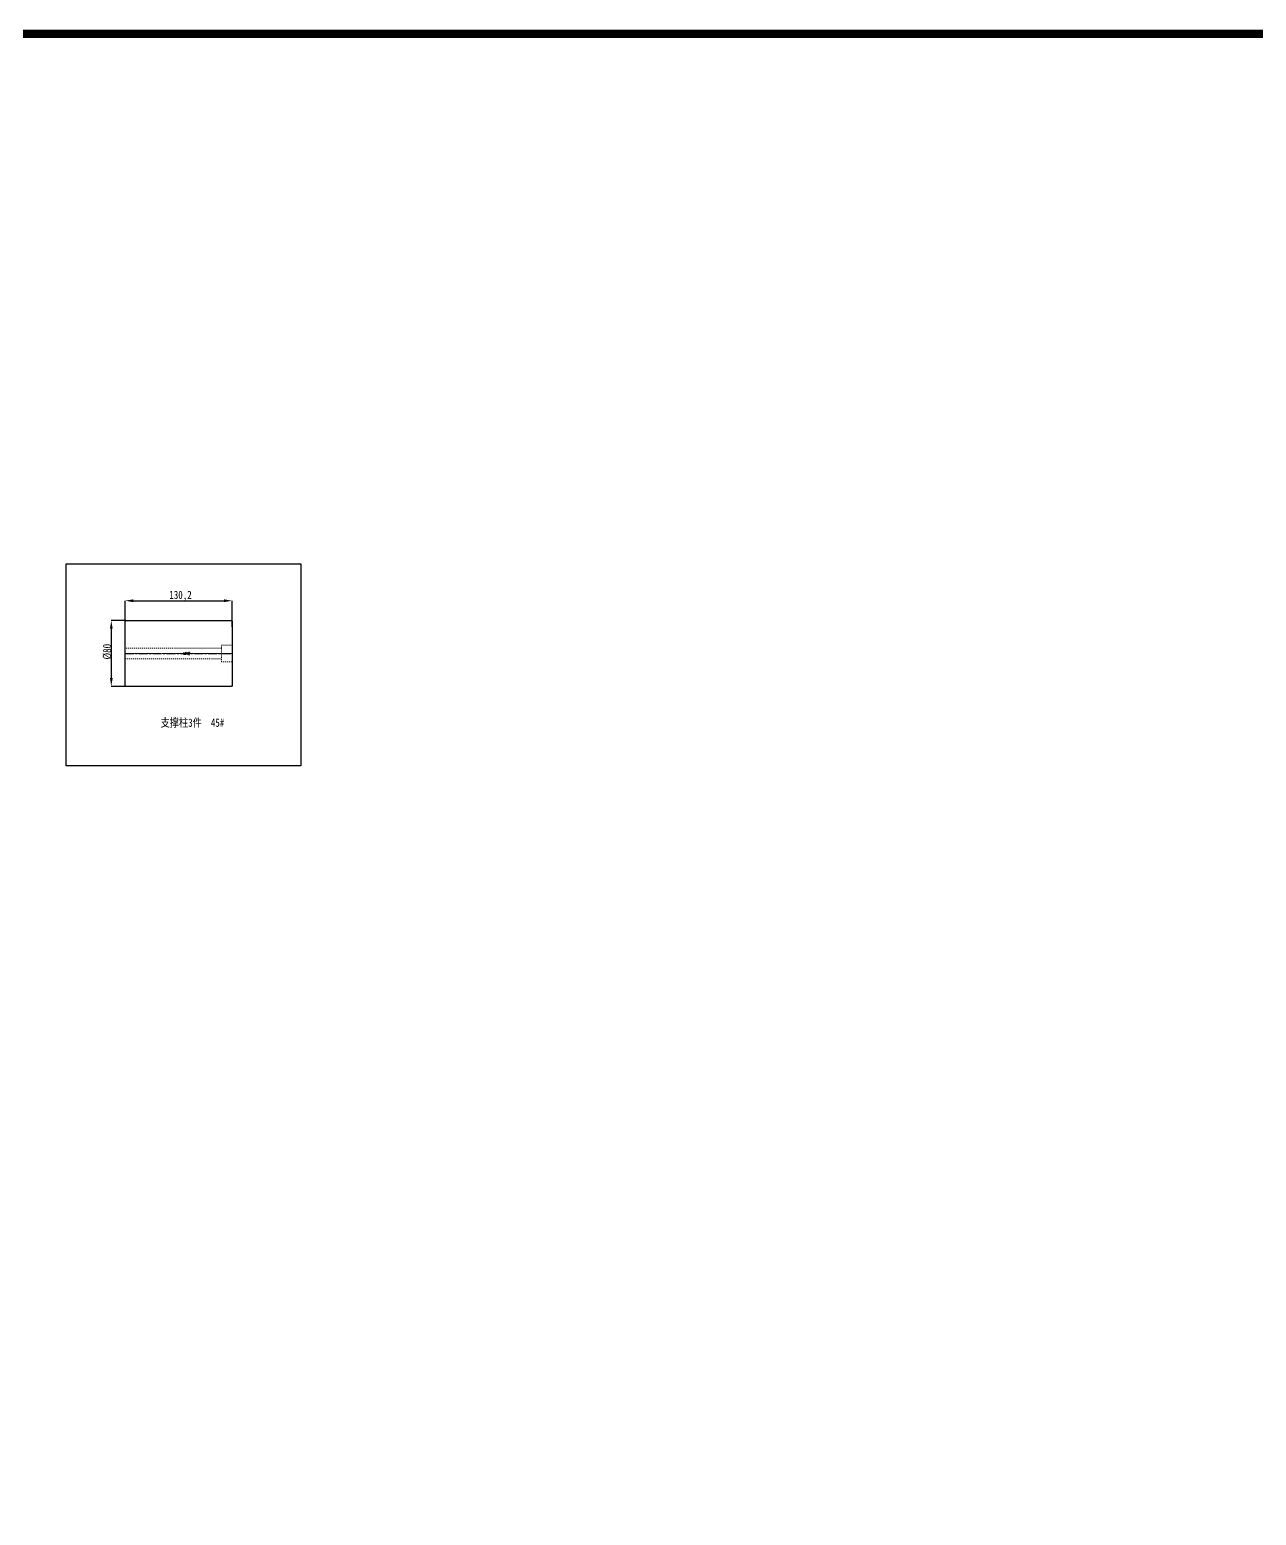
# Model space of a CAD drawing. Header units: millimetres. Extents: x 723 to 11228, y -2384 to 1578.
# Drawn here: x 2213 to 3703, y -226 to 1578 of the extents above; entities that cross this region are included whole.
import ezdxf
from ezdxf.enums import TextEntityAlignment as Align

# ---------------------------------------------------------------- set-up
doc = ezdxf.new("R2010")
doc.units = ezdxf.units.MM
doc.header["$LTSCALE"] = 16.335
doc.header["$PDMODE"] = 3
doc.header["$PDSIZE"] = 0.3125
doc.linetypes.add('CENTER', pattern=[0.6, 0.375, -0.075, 0.075, -0.075])
doc.linetypes.add('HIDDEN', pattern=[0.2, 0.1, -0.1])
doc.layers.get('0').update_dxf_attribs({"linetype": 'CONTINUOUS'})
doc.layers.get('Defpoints').update_dxf_attribs({"linetype": 'CONTINUOUS'})
doc.layers.add('screw', color=33, linetype='CONTINUOUS', lineweight=13)
doc.styles.get("Standard").update_dxf_attribs({"font": 'txt', "width": 0.8})
doc.styles.add('TXT', font='txt.shx', dxfattribs={"bigfont": 'gbcbig.shx'})
doc.dimstyles.new('副本 ISO-25-1', dxfattribs={"dimtxt": 10, "dimasz": 10, "dimexe": 0, "dimexo": 0, "dimgap": 0, "dimtad": 1, "dimtxsty": 'Standard', "dimcen": 0, "dimclrd": 6, "dimclre": 6, "dimclrt": 4, "dimazin": 0, "dimtfac": 1, "dimtofl": 0, "dimtmove": 0, "dimatfit": 3, "dimfxl": 0, "dimarcsym": 0})

# ---------------------------------------------------------------- blocks, each defined once
blk = doc.blocks.new('*D128')
at = {"color": 6, "lineweight": -2}
for p, q in [((2329.9, 860.8), (2312.2, 860.8)), ((2312.2, 850.8), (2312.2, 790.8)), ((2329.9, 780.8), (2312.2, 780.8))]:
    blk.add_line(p, q, dxfattribs=at)
at = {"color": 6}
for points in [[(2310.6, 850.8), (2313.9, 850.8), (2312.2, 860.8)], [(2310.6, 790.8), (2313.9, 790.8), (2312.2, 780.8)]]:
    blk.add_solid(points, dxfattribs=at)
at = {"layer": 'Defpoints', "color": 0}
for p in [(2329.9, 860.8), (2312.2, 780.8), (2329.9, 780.8)]:
    blk.add_point(p, dxfattribs=at)
at = {"color": 4, "insert": (2307.2, 822.9), "char_height": 10, "attachment_point": 5, "rotation": 90}
blk.add_mtext('%%c80', dxfattribs=at)
blk = doc.blocks.new('*D129')
at = {"color": 6, "lineweight": -2}
for p, q in [((2328.9, 853), (2328.9, 884.8)), ((2338.9, 884.8), (2449.1, 884.8)), ((2459.1, 853), (2459.1, 884.8))]:
    blk.add_line(p, q, dxfattribs=at)
at = {"color": 6}
for points in [[(2338.9, 886.5), (2338.9, 883.1), (2328.9, 884.8)], [(2449.1, 886.5), (2449.1, 883.1), (2459.1, 884.8)]]:
    blk.add_solid(points, dxfattribs=at)
at = {"layer": 'Defpoints', "color": 0}
for p in [(2459.1, 884.8), (2328.9, 853), (2459.1, 853)]:
    blk.add_point(p, dxfattribs=at)
at = {"color": 4, "insert": (2396.3, 890.6), "char_height": 10, "attachment_point": 5}
blk.add_mtext('130,2', dxfattribs=at)

msp = doc.modelspace()

# ---------------------------------------------------------------- linework, layer by layer
for p, q in [((2328.914, 859.772), (2329.914, 860.772)), ((2328.914, 781.772), (2328.914, 859.772)), ((2329.914, 860.772), (2458.114, 860.772)), ((2458.114, 860.772), (2459.114, 859.772)), ((2459.114, 859.772), (2459.114, 781.772)), ((2329.914, 780.772), (2328.914, 781.772)), ((2458.114, 780.772), (2329.914, 780.772)), ((2459.114, 781.772), (2458.114, 780.772))]:
    msp.add_line(p, q)
at = {"color": 1, "linetype": 'CENTER', "ltscale": 1.719145}
msp.add_line((2328.914, 820.772), (2459.114, 820.772), dxfattribs=at)
at = {"color": 4, "const_width": 10}
msp.add_lwpolyline([(727.857, 1573.392), (11222.503, 1573.392), (11222.503, -2379.292), (727.857, -2379.292)], close=True, dxfattribs=at)
msp.add_lwpolyline([(2257.52, 929.81), (2542.436, 929.81), (2542.436, 684.117), (2257.52, 684.117)], close=True)
at = {"layer": 'screw', "color": 8, "linetype": 'HIDDEN', "ltscale": 0.746373}
for p, q in [((2446.114, 810.772), (2446.114, 830.772)), ((2446.114, 830.772), (2459.114, 830.772)), ((2446.114, 827.272), (2328.914, 827.272)), ((2328.914, 814.272), (2446.114, 814.272)), ((2459.114, 810.772), (2446.114, 810.772))]:
    msp.add_line(p, q, dxfattribs=at)
at = {"layer": 'screw', "color": 1, "linetype": 'CENTER', "ltscale": 0.466483}
msp.add_line((2459.114, 820.772), (2328.914, 820.772), dxfattribs=at)

# ---------------------------------------------------------------- texts
at = {"insert": (2372.075, 741.655), "char_height": 10, "width": 109.39173, "attachment_point": 1}
msp.add_mtext('{\\fSimSun|b0|i0|c134|p2;支撑柱3件  45#}', dxfattribs=at)
at = {"layer": 'screw', "color": 6, "linetype": 'HIDDEN', "ltscale": 0.746373, "style": 'TXT'}
msp.add_text('M12', height=3, rotation=360, dxfattribs=at).set_placement((2404.014, 820.772), align=Align.MIDDLE)

# ---------------------------------------------------------------- dimensions: what is measured, and where the dimension line sits
dim = msp.add_linear_dim(base=(2459.114, 884.79), p1=(2328.914, 853.037), p2=(2459.114, 853.037), dimstyle='副本 ISO-25-1', override={"dimfxl": 0.18, "dimarcsym": 1})
dim.commit()
dim.dimension.update_dxf_attribs({"geometry": '*D129', "text_midpoint": (2396.341, 884.79), "dimtype": 160})
dim = msp.add_linear_dim(base=(2312.22, 780.772), p1=(2329.914, 860.772), p2=(2329.914, 780.772), angle=90, text='%%c<>', dimstyle='副本 ISO-25-1', override={"dimfxl": 0.18, "dimarcsym": 1})
dim.commit()
dim.dimension.update_dxf_attribs({"geometry": '*D128', "text_midpoint": (2312.22, 822.934), "dimtype": 160})

doc.saveas('drawing.dxf')
